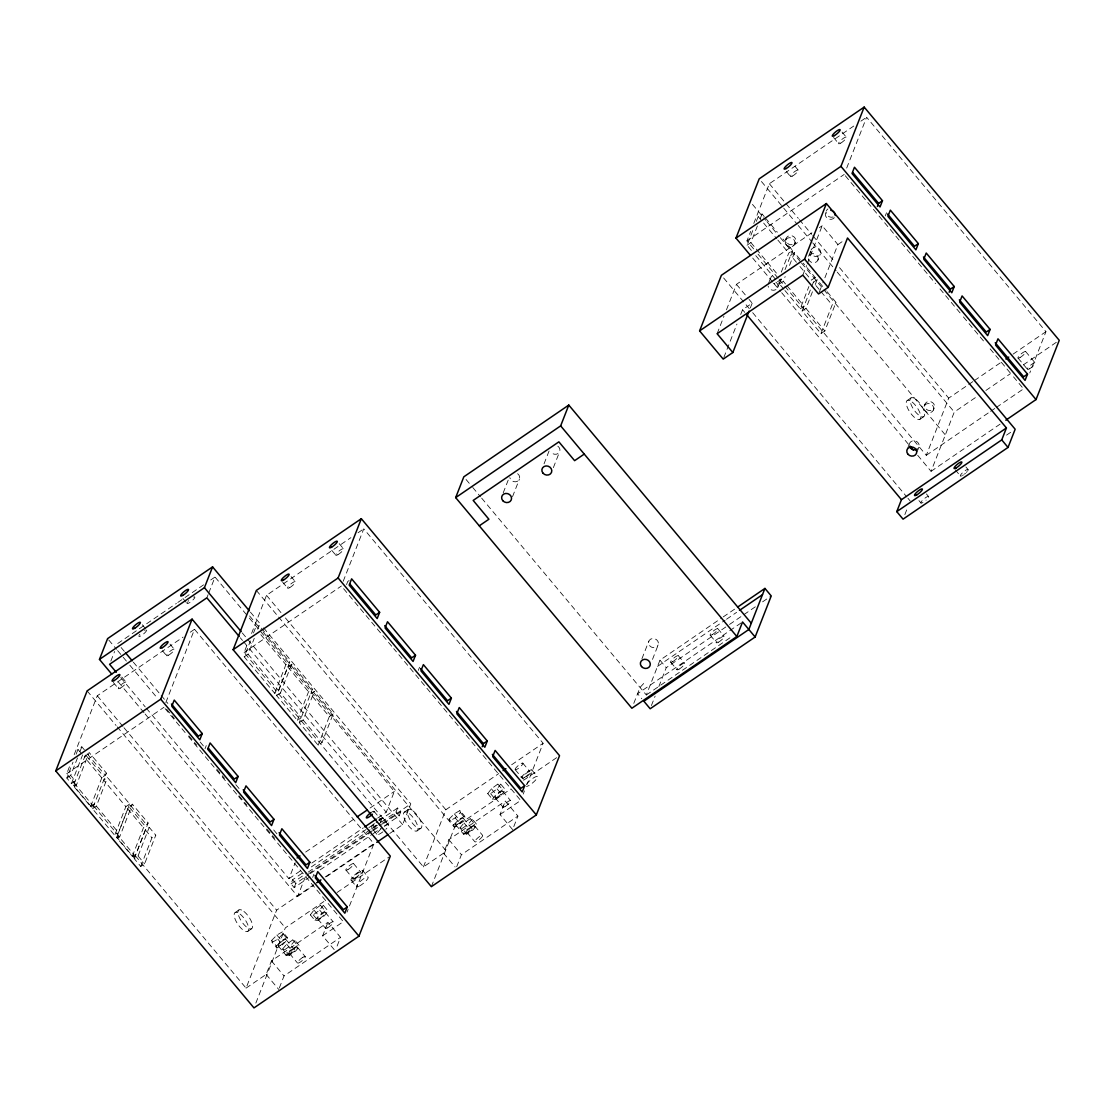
<?xml version="1.0" encoding="UTF-8"?>
<svg xmlns="http://www.w3.org/2000/svg" width="1115" height="1115" viewBox="0 0 1115 1115"><rect width="100%" height="100%" fill="white"/><g stroke="black" fill="none" stroke-linecap="round" stroke-linejoin="round"><path stroke-width="0.75" stroke-dasharray="5 3.75" d="M77.493 757.921L70.677 775.427L75.276 780.932L71.43 783.566L66.816 778.047L73.019 762.144M76.127 754.186L77.98 749.419L81.827 746.785L85.52 751.189M79.973 751.552L81.827 746.785M71.43 783.566L82.594 754.925M91.737 807.274L92.545 805.197L75.249 784.5L74.426 786.591L91.737 807.274L94.468 803.873L90.622 806.507L73.311 785.824L85.827 753.893M74.426 786.591L76.35 785.267L89.144 752.472L106.455 773.155L92.503 808.765L114.692 835.288L118.538 832.654L129.702 804.013L107.528 777.503L103.667 780.124L125.856 806.647L114.692 835.288M90.622 806.507L101.786 777.88L105.632 775.246M92.503 808.765L96.364 806.131L107.528 777.503M134.232 855.038L132.309 856.348L116.573 837.546L127.737 808.905L132.406 804.194L148.142 822.995L135.347 855.79L133.424 857.114L117.688 838.313L118.511 836.222L134.232 855.038L133.424 857.114M117.688 838.313L119.626 836.989L132.406 804.194M132.309 856.348L143.473 827.706L148.142 822.995M134.204 858.606L145.368 829.964L149.215 827.344L155.779 835.177L144.616 863.818L140.755 866.453L134.204 858.606L138.051 855.972L149.215 827.344M140.755 866.453L151.919 837.811L155.779 835.177M261.398 628.163L289.747 662.045L278.583 690.673L274.722 693.307L244.213 656.819L250.415 640.916M253.509 632.958L255.377 628.191L259.224 625.557L257.356 630.323M244.213 656.819L248.06 654.184L254.262 638.282M274.722 693.307L285.886 664.665L289.747 662.045M291.628 664.289L280.464 692.931L301.231 717.753L297.384 720.388L276.618 695.565L287.781 666.923L291.628 664.289L312.395 689.126L299.266 722.645L318.151 745.21L321.998 742.59L333.162 713.948L314.291 691.384L310.43 694.018L329.315 716.583L318.151 745.21M297.384 720.388L308.548 691.76L312.395 689.126M299.266 722.645L303.127 720.011L314.291 691.384M751.412 250.429L747.05 245.216L753.252 229.314M756.346 221.355L758.214 216.589L762.061 213.955L764.249 216.561M747.05 245.216L750.897 242.582L757.726 225.091M760.207 218.721L762.061 213.955M781.294 272.158L788.737 253.063L792.584 250.443L781.685 237.411M783.831 289.189L779.455 283.963L781.322 279.196M785.044 269.649L792.584 250.443M779.455 283.963L783.315 281.328L785.169 276.562M789.518 265.426L794.465 252.701L802.117 261.844M784.918 290.499L800.222 308.785L808.905 286.513M827.121 291.726L835.999 302.346L824.835 330.988L820.988 333.608L802.117 311.043L815.232 277.524L803.218 263.14M802.117 311.043L805.964 308.409L812.779 290.917M815.26 284.548L817.128 279.781L826.006 290.402M820.988 333.608L832.152 304.98L835.999 302.346M76.35 785.267L66.705 773.74L70.454 764.193M74.189 754.646L97.27 695.774L183.083 637.111M110.845 661.097L114.608 651.508M101.786 777.88L84.475 757.183L89.144 752.472M106.455 773.155L103.709 776.556L86.399 755.872M165.842 702.492L194.526 629.292L373.873 843.707L347.058 912.126M206.86 597.835L208.115 594.63M208.742 593.027L215.014 577.04L247.321 615.661M205.035 748.723L206.261 745.601M513.792 826.619L517.918 816.096L505.332 801.058L448.843 839.665L443.547 853.184L423.449 866.913L244.101 652.512L247.209 644.568M251.572 633.445L266.513 595.326L350.904 537.653M343.225 581.263L363.769 528.858L543.116 743.259L526.935 784.556M346.542 584.595L347.769 581.472L351.629 578.838M135.347 855.79L246.053 988.141L276.618 910.174L313.803 884.752M146.358 708.248L288.938 878.704L295.21 862.717M309.998 876.808L294.179 887.624L291.029 883.861L292.66 879.707L302.722 872.822M294.179 887.624L295.81 883.456L308.757 874.62M246.053 988.141L266.151 974.412L271.447 960.893L327.935 922.286L340.521 937.339L336.409 947.848M255.851 1003.096L285.342 927.861L325.608 900.335M145.117 713.99L297.677 896.39L305.203 877.198M312.674 877.394L313.886 874.271M279.321 987.96L284.032 975.946L340.521 937.339M418.306 670.38L419.533 667.258M334.179 949.59L322.639 935.806L327.935 922.286M503.186 492.914L508.203 480.119M377.623 818.103L386.208 812.236L394.362 791.441L248.436 616.985M512.51 496.732L519.409 479.143M381.623 821.95L396.006 812.124L397.637 807.971L400.787 811.72L399.156 815.873L383.337 826.689M389.706 833.49L402.64 824.654L410.794 803.859L262.68 626.797M544.05 463.812L549.054 451.018M553.375 467.631L559.646 451.645M423.449 866.913L445.847 809.741L498.781 773.559M431.366 886.676L454.586 827.414L510.67 789.086M456.718 866.717L461.429 854.703L517.918 816.096M512.621 829.616L500.036 814.577L505.332 801.058M523.2 794.089L524.44 790.911M753.629 248.896L746.938 240.91L750.674 231.376M753.782 223.432L769.35 183.724L853.742 126.051M717.112 333.719L723.97 316.2M726.464 309.831L736.457 284.339L812.166 232.603M723.83 357.511L736.945 324.061M740.695 314.5L742.562 309.733L752.193 303.141L749.043 299.377M750.325 307.921L752.193 303.141M768.36 283.781L770.813 277.537M785.378 240.352L786.2 238.276M777.685 287.6L780.138 281.356M794.702 244.171A5.045 4.516 21.4 0 0 789.211 237.69A5.045 4.516 21.4 0 0 786.214 244.924A5.045 4.516 21.4 0 0 794.702 244.171L795.525 242.094A5.045 4.516 21.4 0 0 790.019 235.613A5.045 4.516 21.4 0 0 787.023 242.847A5.045 4.516 21.4 0 0 795.525 242.094M641.919 658.77L648.818 641.181M808.598 256.283L810.438 251.6M633.78 703.398L640.024 687.453L644.888 682.171M802.814 275.14L806.563 265.579M807.19 263.99L822.173 225.76L837.895 244.575L822.912 282.806M652.498 659.397L658.143 645A5.045 4.516 21.4 0 0 652.651 638.519A5.045 4.516 21.4 0 0 649.655 645.752A5.045 4.516 21.4 0 0 658.143 645M846.689 168.072L866.62 117.256L1045.954 331.657L1029.772 372.954M481.666 498.14L646.324 694.98L659.968 660.164L721.795 617.905M817.922 260.102A5.045 4.516 21.4 0 0 812.431 253.621A5.045 4.516 21.4 0 0 809.434 260.854A5.045 4.516 21.4 0 0 817.922 260.102L820.375 253.872M651.397 705.586L655.118 696.108M658.826 686.631L666.254 667.676L728.095 625.417M819.177 292.353L822.299 284.395M885.268 215.892L886.495 212.77M907.108 449.638L909.547 443.408M924.126 406.222L924.934 404.132M917.046 451.91L918.871 447.226M933.45 410.041A5.045 4.516 21.4 0 0 927.945 403.56A5.045 4.516 21.4 0 0 924.948 410.794A5.045 4.516 21.4 0 0 933.45 410.041L934.259 407.965A5.045 4.516 21.4 0 0 928.767 401.484A5.045 4.516 21.4 0 0 925.771 408.703A5.045 4.516 21.4 0 0 934.259 407.965M779.246 279.531L926.286 455.31L948.698 398.139L967.29 385.428M904.85 514.614L907.819 507.032M917.687 455.31L931.053 471.311L954.287 412.048L977.284 396.327M310.36 914.857L313.984 910.049L320.465 905.282L323.322 905.31L328.033 910.955L324.409 915.763L317.928 920.53L315.071 920.502L310.36 914.857L313.204 914.899L319.684 910.119L323.322 905.31M315.071 920.502L318.709 915.694L325.19 910.913L328.033 910.955M487.743 793.629L491.381 788.821L497.861 784.04L500.705 784.082L505.43 789.713L501.792 794.521L495.311 799.302L492.468 799.274L487.743 793.629L490.6 793.657L497.081 788.89L500.705 784.082M492.468 799.274L496.091 794.465L502.572 789.685L505.43 789.713M282.583 949.102L286.639 944.182L292.841 939.861L294.987 940.461L299.712 946.105L295.656 951.025L289.44 955.346L287.308 954.747L282.583 949.102L284.729 949.701L289.44 955.346M294.987 940.461L290.931 945.381L284.729 949.701M287.308 954.747L291.363 949.827L297.566 945.506L299.712 946.105M459.965 827.874L464.021 822.954L470.223 818.633L472.37 819.232L477.095 824.877L473.039 829.797L466.837 834.118L464.69 833.518L459.965 827.874L462.112 828.473L466.837 834.118M472.37 819.232L468.314 824.152L462.112 828.473M464.69 833.518L468.746 828.598L474.948 824.278L477.095 824.877M271.684 940.363L276.896 935.039L282.569 931.75L287.294 937.394L287.74 939.429L282.527 944.74L276.854 948.029L272.144 942.384L271.684 940.363L276.409 945.994L276.854 948.029M272.144 942.384L277.802 939.109L283.015 933.785L282.569 931.75M276.409 945.994L281.621 940.684L287.294 937.394M449.08 819.121L454.293 813.811L459.951 810.521L464.676 816.166L465.122 818.187L459.91 823.511L454.251 826.8L453.791 824.765L449.08 819.121L449.526 821.156L455.199 817.866L460.411 812.556L459.951 810.521M453.791 824.765L459.004 819.441L464.676 816.166M860.891 121.159L866.62 117.256M117.744 643.508L176.393 603.424M177.815 602.448L203.571 584.859M210.721 579.967L215.014 577.04M746.938 240.91L844.208 174.428M190.233 632.233L194.526 629.292M358.054 532.761L363.769 528.858M819.316 227.711L822.173 225.76M794.465 252.701L790.619 255.321L798.27 264.478M777.573 281.705L781.42 279.071M837.895 244.575L843.4 240.812M66.705 773.74L163.975 707.258M244.101 652.512L341.371 586.03M66.816 778.047L70.677 775.427M815.232 277.524L811.385 280.158L799.357 265.774M73.311 785.824L75.249 784.5M817.128 279.781L813.281 282.416L819.943 290.374M800.222 308.785L804.082 306.151L786.591 285.245M276.618 695.565L280.464 692.931M125.856 806.647L129.702 804.013M116.573 837.546L118.511 836.222M329.315 716.583L333.162 713.948M907.178 400.522L911.025 397.888M968.712 384.452L973.005 381.511M974.44 380.536L1001.618 361.957M1013.061 354.138L1045.954 331.657M919.903 419.296L923.75 416.662M305.677 852.055L355.741 817.839M370.041 808.054L394.362 791.441M985.911 390.431L1010.357 373.72M1023.305 364.884L1056.379 342.277M235.098 912.558L238.945 909.924M288.938 878.704L300.381 870.885M311.824 863.066L363.323 827.874M311.35 866.926L367.434 828.598M368.87 827.623L377.497 821.727M378.933 820.738L397.637 807.971M291.029 883.861L306.848 873.059M308.284 872.069L370.124 829.811M371.56 828.835L380.187 822.94M308.702 873.63L370.528 831.372M371.964 830.396L380.591 824.487M382.041 823.511L410.794 803.859M310.193 873.63L372.02 831.372M373.455 830.396L382.083 824.501M383.532 823.511L400.787 811.72M404.327 812.124L408.188 809.49M926.286 455.31L989.228 412.299M990.65 411.324L994.942 408.383M996.378 407.407L1023.556 388.842L1013.521 376.856M320.061 869.923L371.825 834.55M373.274 833.574L381.901 827.665M325.246 876.934L373.873 843.707M297.677 896.39L313.496 885.575M326.43 876.738L375.323 843.316M247.823 931.332L251.669 928.697M931.053 471.311L1000.085 424.132M723.231 616.916L736.179 608.079M511.646 764.765L543.116 743.259M657.515 666.394L725.098 620.205M726.548 619.229L736.611 612.344M417.066 830.898L420.913 828.264M337.106 892.474L388.87 857.101M729.531 624.442L755.413 606.755M762.604 601.835L771.232 595.94M1006.538 435.129L1012.281 431.198M741.113 622.937L637.585 693.697L641.78 698.715M646.324 694.98L732.597 636.024M523.604 780.249L559.549 755.677M322.639 935.806L343.322 921.673L238.61 796.486M500.036 814.577L520.705 800.445L393.72 648.623M396.006 812.124L399.156 815.873M292.66 879.707L295.81 883.456M842.062 132.086L846.257 137.103M1025.605 351.504L1035.041 362.793M833.532 137.466L838.773 143.737M1018.12 358.152L1027.556 369.427M845.323 175.766L935.555 283.628M940.001 288.952L962.287 315.587M963.402 316.925L985.674 343.559M990.134 348.884L1012.406 375.518M794.967 166.246L798.103 170.01M786.423 171.626L790.619 176.644M769.35 183.724L798.312 218.345M799.427 219.683L811.678 234.331M812.793 235.669L835.065 262.304M839.525 267.628L948.698 398.139M761.434 181.508L782.619 206.819M783.72 208.157L797.1 224.143M798.215 225.481L811.595 241.467M812.71 242.805L836.125 270.792M837.24 272.116L954.287 412.048M765.336 217.857L777.322 232.199M752.472 204.379L765.852 220.366M766.967 221.704L779.218 236.352M780.333 237.69L800.403 261.677M801.518 263.015L945.311 434.92M758.214 216.589L762.576 221.801M763.663 223.098L776.737 238.735M777.838 240.046L788.737 253.063M821.044 291.698L832.152 304.98M965.897 466.948L968.001 469.457M955.262 469.833L960.503 476.091M750.897 242.582L755.259 247.795M756.346 249.105L778.145 275.168M783.315 281.328L785.49 283.949M805.964 308.409L824.835 330.988M758.075 254.22L778.131 278.192M755.775 255.642L776.486 280.409M752.695 258.081L772.765 282.067M773.88 283.405L780.57 291.405M781.685 292.729L908.767 444.648M926.412 493.931L928.516 496.44M918.927 500.579L921.018 503.074M736.457 284.339L747.998 298.137M723.635 277.956L751.566 311.336M752.681 312.674L906.843 496.969M907.958 498.293L910.188 500.97M742.562 309.733L744.778 312.381M717.767 628.651L724.067 636.163M710.283 635.285L716.569 642.811M678.282 655.634L684.582 663.146M670.798 662.268L677.084 669.794M659.968 660.164L666.254 667.676M466.056 479.478L471.631 486.154M472.746 487.478L480.551 496.816M531.799 769.949L537.305 776.542M339.225 543.688L343.42 548.705M522.768 763.106L529.848 771.566M331.74 550.322L335.936 555.34M515.283 769.754L522.35 778.214M343.587 588.692L392.605 647.285M497.861 784.04L502.572 789.685M502.684 791.176L510.558 800.584M497.081 788.89L501.792 794.521M491.381 788.821L496.091 794.465M495.199 797.81L503.074 807.218M490.6 793.657L495.311 799.302M291.071 576.594L295.266 581.612M282.541 581.974L287.781 588.246M470.223 818.633L474.948 824.278M474.795 826.034L482.67 835.428M460.411 812.556L465.122 818.187M463.199 818.159L473.039 829.797M464.021 822.954L468.746 828.598M454.293 813.811L459.004 819.441M455.199 817.866L459.91 823.511M466.99 832.361L474.851 841.769A5.045 1.157 -39.9 0 0 481.401 837.686A5.045 1.157 -39.9 0 0 480.286 836.055L479.297 836.71A5.045 1.157 -39.9 0 0 474.99 841.909M266.513 595.326L280.994 612.637M285.44 617.975L445.847 809.741M455.714 824.793L463.589 834.201M256.366 590.434L277.524 615.731M278.638 617.069L454.586 827.414M448.843 839.665L461.429 854.703M250.429 612.149L261.565 625.459M249.621 615.968L261.872 630.616M262.987 631.954L445.624 850.285M260.826 634.7L285.886 664.665M287.781 666.923L308.548 691.76M443.547 853.184L455.073 866.968M242.29 632.944L402.64 824.654M240.283 637.78L242.513 640.442M243.628 641.78L386.208 812.236M248.06 654.184L278.583 690.673M303.127 720.011L321.998 742.59M383.03 818.131L388.536 824.71M373.999 811.288L381.079 819.748M182.972 598.504L186.121 602.267M374.347 823.428A7.554 1.742 -39.9 0 0 371.643 828.013L377.149 834.591M362.556 870.397L368.061 876.975M169.982 644.122L174.177 649.139M353.525 863.554L360.605 872.014M142.316 624.776L145.452 628.539M162.497 650.77L166.692 655.787M346.04 870.188L353.121 878.648M351.169 880.279L356.675 886.857M121.089 647.508L124.434 651.495M133.34 662.157L160.072 694.115M161.187 695.453L167.877 703.44M200.184 742.06L205.745 748.723M235.822 784.667L241.397 791.329M273.705 829.95L277.036 833.95M108.713 639.954L116.504 649.264M117.619 650.603L122.079 655.927M123.194 657.265L128.755 663.913M129.87 665.251L157.717 698.534M166.623 709.182L171.083 714.506M172.184 715.83L174.414 718.506M188.895 735.802L193.355 741.127M194.47 742.465L196.686 745.127M216.742 769.085L221.188 774.409M222.303 775.747L224.533 778.409M239.014 795.72L243.46 801.044M244.575 802.368L246.805 805.03M266.847 829.002L271.307 834.327M272.422 835.651L274.638 838.313M165.09 708.596L187.362 735.231M188.477 736.569L237.495 795.162M320.465 905.282L325.19 910.913M325.301 912.404L333.162 921.812M319.684 910.119L324.409 915.763M121.828 677.042L126.023 682.046M120.741 677.613L145.243 706.91M313.984 910.049L318.709 915.694M317.817 919.053L325.678 928.447M118.385 682.046L144.002 712.666M313.204 914.899L317.928 920.53M113.298 682.422L118.538 688.694M97.27 695.774L122.887 726.395M124.002 727.733L276.618 910.174M87.123 690.882L116.072 725.489M117.186 726.827L285.342 927.861M292.841 939.861L297.566 945.506M297.412 947.262L305.273 956.67M283.015 933.785L287.74 939.429M285.816 939.388L295.656 951.025M286.639 944.182L291.363 949.827M276.896 935.039L281.621 940.684M277.802 939.109L282.527 944.74M289.593 953.59L297.468 962.998M278.332 946.036L286.193 955.43M271.447 960.893L284.032 975.946M87.221 753.796L104.531 774.479M130.483 805.504L146.218 824.32M129.675 807.595L145.396 826.396M77.98 749.419L81.674 753.824M127.737 808.905L143.473 827.706M145.368 829.964L151.919 837.811M266.151 974.412L278.736 989.451M96.364 806.131L118.538 832.654M138.051 855.972L144.616 863.818M93.66 805.95L119.626 836.989M833.17 216.993A5.045 4.516 21.4 0 1 826.145 211.92M826.424 210.777A5.045 4.516 21.4 0 1 827.915 208.951M922.983 502.447A5.045 1.157 -39.9 0 1 921.84 500.997A5.045 1.157 -39.9 0 1 928.07 496.426A5.045 1.157 -39.9 0 1 925.994 500.245M961.618 475.896A5.045 1.157 -39.9 0 1 961.102 474.279A5.045 1.157 -39.9 0 1 966.329 469.917A5.045 1.157 -39.9 0 1 967.764 470.767M967.179 471.534A5.045 1.157 -39.9 0 1 966.398 472.384M965.479 473.262A5.045 1.157 -39.9 0 1 964.461 474.098M963.444 474.851A5.045 1.157 -39.9 0 1 962.468 475.464M811.037 250.039A5.045 4.516 21.4 0 1 819.246 248.98A5.045 4.516 21.4 0 1 817.379 256.38A5.045 4.516 21.4 0 1 810.758 251.182M780.375 279.015A5.045 4.516 21.4 0 1 773.74 283.628M770.563 279.879A5.045 4.516 21.4 0 1 775.929 274.931M775.901 282.151A5.045 4.516 21.4 0 1 775.678 289.747A5.045 4.516 21.4 0 1 768.124 286.123M834.341 217.69A5.045 4.516 21.4 0 1 826.452 217.425A5.045 4.516 21.4 0 1 828.208 210.47M909.255 444.55A5.045 4.516 21.4 0 1 915.945 441.136A5.045 4.516 21.4 0 1 918.272 448.244M517.625 473.694A5.045 4.516 21.4 0 1 517.388 481.29A5.045 4.516 21.4 0 1 509.834 477.652M557.848 446.195A5.045 4.516 21.4 0 1 558.155 453.471A5.045 4.516 21.4 0 1 550.462 451.324M515.088 769.503A5.045 1.157 -39.9 0 1 520.161 764.123A5.045 1.157 -39.9 0 1 522.168 764.918A5.045 1.157 -39.9 0 1 515.715 769.754M526.475 784.291A7.554 1.742 -39.9 0 1 535.367 776.876A7.554 1.742 -39.9 0 1 535.437 780.263A7.554 1.742 -39.9 0 1 526.503 786.493M520.97 777.712A7.554 1.742 -39.9 0 1 529.026 770.716A7.554 1.742 -39.9 0 1 531.228 772.082A7.554 1.742 -39.9 0 1 523.172 779.064M384.341 826.354A7.554 1.742 -39.9 0 1 388.689 824.877A7.554 1.742 -39.9 0 1 385.832 829.309M382.877 831.86A7.554 1.742 -39.9 0 1 376.995 834.424A7.554 1.742 -39.9 0 1 381.274 828.696M378.835 819.776A7.554 1.742 -39.9 0 1 383.184 818.298A7.554 1.742 -39.9 0 1 380.327 822.717M377.372 825.281A7.554 1.742 -39.9 0 1 371.643 828.013M193.55 597.082A5.045 1.157 -39.9 0 1 194.066 598.699A5.045 1.157 -39.9 0 1 188.825 603.062A5.045 1.157 -39.9 0 1 187.404 602.212M187.989 601.445A5.045 1.157 -39.9 0 1 188.769 600.595M146.692 630.031A5.045 1.157 -39.9 0 1 142.455 634.825A5.045 1.157 -39.9 0 1 138.915 635.745M139.25 635.118A5.045 1.157 -39.9 0 1 139.835 634.351M144.546 630.421A5.045 1.157 -39.9 0 1 145.396 629.989M372.048 811.915A5.045 1.157 -39.9 0 1 373.776 812.598M379.128 820.389A5.045 1.157 -39.9 0 1 380.271 821.839M376.522 825.156A5.045 1.157 -39.9 0 1 373.469 826.299A5.045 1.157 -39.9 0 1 375.197 823.469M472.425 826.661L471.436 827.316A5.045 1.157 -39.9 0 0 467.129 832.501A5.045 1.157 -39.9 0 0 473.541 828.278A5.045 1.157 -39.9 0 0 472.425 826.661M295.029 947.889L294.039 948.544A5.045 1.157 -39.9 0 0 289.747 953.743A5.045 1.157 -39.9 0 0 296.144 949.52A5.045 1.157 -39.9 0 0 295.029 947.889M302.904 957.297L301.9 957.952A5.045 1.157 -39.9 0 0 297.607 963.137A5.045 1.157 -39.9 0 0 304.019 958.914A5.045 1.157 -39.9 0 0 302.904 957.297M913.673 397.985L912.168 397.609A11.345 4.293 55.7 0 0 910.342 402.278L911.08 404.592A11.345 4.293 55.7 0 0 921.101 416.564L922.607 416.94A11.345 4.293 55.7 0 0 924.433 412.257L923.694 409.944A11.345 4.293 55.7 0 0 913.673 397.985M909.826 400.606L908.321 400.229A11.345 4.293 55.7 0 0 906.495 404.912L907.234 407.226A11.345 4.293 55.7 0 0 917.241 419.198L918.746 419.575A11.345 4.293 55.7 0 0 920.586 414.892L919.833 412.578A11.345 4.293 55.7 0 0 909.826 400.606M410.836 809.588L409.33 809.211A11.345 4.293 55.7 0 0 407.505 813.88L408.243 816.194A11.345 4.293 55.7 0 0 418.25 828.166L419.756 828.543A11.345 4.293 55.7 0 0 421.595 823.86L420.857 821.546A11.345 4.293 55.7 0 0 410.836 809.588M406.989 812.208L405.484 811.832A11.345 4.293 55.7 0 0 403.644 816.515L404.397 818.828A11.345 4.293 55.7 0 0 414.404 830.8L415.909 831.177A11.345 4.293 55.7 0 0 417.749 826.494L416.996 824.18A11.345 4.293 55.7 0 0 406.989 812.208M241.593 910.021L240.087 909.645A11.345 4.293 55.7 0 0 238.262 914.328L239 916.641A11.345 4.293 55.7 0 0 249.021 928.6L250.527 928.976A11.345 4.293 55.7 0 0 252.352 924.307L251.614 921.994A11.345 4.293 55.7 0 0 241.593 910.021M237.746 912.655L236.241 912.279A11.345 4.293 55.7 0 0 234.401 916.962L235.154 919.276A11.345 4.293 55.7 0 0 245.161 931.234L246.666 931.61A11.345 4.293 55.7 0 0 248.506 926.941L247.753 924.628A11.345 4.293 55.7 0 0 237.746 912.655M792.584 176.017A5.045 1.157 -39.9 0 0 798.298 170.247A5.045 1.157 -39.9 0 0 792.221 173.717A5.045 1.157 -39.9 0 0 792.584 176.017M840.738 143.11A5.045 1.157 -39.9 0 0 846.452 137.34A5.045 1.157 -39.9 0 0 840.362 140.811A5.045 1.157 -39.9 0 0 840.738 143.11M1029.521 368.8A5.045 1.157 -39.9 0 0 1035.236 363.03A5.045 1.157 -39.9 0 0 1029.159 366.5A5.045 1.157 -39.9 0 0 1029.521 368.8M1020.072 357.511A5.045 1.157 -39.9 0 0 1025.786 351.741A5.045 1.157 -39.9 0 0 1019.709 355.211A5.045 1.157 -39.9 0 0 1020.072 357.511M672.763 661.641A5.045 1.157 -39.9 0 0 678.478 655.871A5.045 1.157 -39.9 0 0 672.387 659.341A5.045 1.157 -39.9 0 0 672.763 661.641M712.234 634.658A5.045 1.157 -39.9 0 0 717.962 628.888A5.045 1.157 -39.9 0 0 711.872 632.358A5.045 1.157 -39.9 0 0 712.234 634.658M679.049 669.167A5.045 1.157 -39.9 0 0 684.763 663.397A5.045 1.157 -39.9 0 0 678.687 666.868A5.045 1.157 -39.9 0 0 679.049 669.167M718.534 642.17A5.045 1.157 -39.9 0 0 724.248 636.4A5.045 1.157 -39.9 0 0 718.172 639.885A5.045 1.157 -39.9 0 0 718.534 642.17M337.887 554.712A5.045 1.157 -39.9 0 0 343.601 548.942A5.045 1.157 -39.9 0 0 337.524 552.413A5.045 1.157 -39.9 0 0 337.887 554.712M289.733 587.619A5.045 1.157 -39.9 0 0 295.461 581.849A5.045 1.157 -39.9 0 0 289.37 585.319A5.045 1.157 -39.9 0 0 289.733 587.619M524.315 777.587A5.045 1.157 -39.9 0 0 530.029 771.817A5.045 1.157 -39.9 0 0 523.952 775.287A5.045 1.157 -39.9 0 0 524.315 777.587M505.025 806.591A5.045 1.157 -39.9 0 0 510.74 800.821A5.045 1.157 -39.9 0 0 504.663 804.291A5.045 1.157 -39.9 0 0 505.025 806.591M465.54 833.574A5.045 1.157 -39.9 0 0 471.255 827.804A5.045 1.157 -39.9 0 0 465.178 831.274A5.045 1.157 -39.9 0 0 465.54 833.574M497.165 797.183A5.045 1.157 -39.9 0 0 502.879 791.413A5.045 1.157 -39.9 0 0 496.802 794.884A5.045 1.157 -39.9 0 0 497.165 797.183M457.68 824.166A5.045 1.157 -39.9 0 0 463.394 818.396A5.045 1.157 -39.9 0 0 457.317 821.866A5.045 1.157 -39.9 0 0 457.68 824.166M280.283 945.409A5.045 1.157 -39.9 0 0 285.998 939.638A5.045 1.157 -39.9 0 0 279.921 943.109A5.045 1.157 -39.9 0 0 280.283 945.409M327.643 927.819A5.045 1.157 -39.9 0 0 333.357 922.049A5.045 1.157 -39.9 0 0 327.28 925.52A5.045 1.157 -39.9 0 0 327.643 927.819M319.768 918.412A5.045 1.157 -39.9 0 0 325.482 912.641A5.045 1.157 -39.9 0 0 319.406 916.126A5.045 1.157 -39.9 0 0 319.768 918.412M288.158 954.802A5.045 1.157 -39.9 0 0 293.872 949.032A5.045 1.157 -39.9 0 0 287.795 952.503A5.045 1.157 -39.9 0 0 288.158 954.802M353.943 879.498A7.554 1.742 -39.9 0 0 362.765 870.815A7.554 1.742 -39.9 0 0 353.873 875.679A7.554 1.742 -39.9 0 0 353.943 879.498M359.448 886.091A7.554 1.742 -39.9 0 0 368.271 877.394A7.554 1.742 -39.9 0 0 359.378 882.272A7.554 1.742 -39.9 0 0 359.448 886.091M168.644 655.146A5.045 1.157 -39.9 0 0 174.358 649.376A5.045 1.157 -39.9 0 0 168.281 652.86A5.045 1.157 -39.9 0 0 168.644 655.146M120.504 688.067A5.045 1.157 -39.9 0 0 126.218 682.296A5.045 1.157 -39.9 0 0 120.127 685.767A5.045 1.157 -39.9 0 0 120.504 688.067M347.992 869.561A5.045 1.157 -39.9 0 0 353.706 863.791A5.045 1.157 -39.9 0 0 347.629 867.261A5.045 1.157 -39.9 0 0 347.992 869.561M355.072 878.021A5.045 1.157 -39.9 0 0 360.786 872.251A5.045 1.157 -39.9 0 0 354.709 875.721A5.045 1.157 -39.9 0 0 355.072 878.021"/><path stroke-width="1.5" d="M55.75 770.925L87.123 690.882L192.087 619.146L390.32 856.111L358.946 936.168L253.969 1007.904L55.75 770.925L160.713 699.189L192.087 619.146M111.709 674.059L99.458 659.411L107.598 638.616L212.575 566.88L249.314 610.811M99.458 659.411L204.421 587.675L212.575 566.88M233.133 649.697L256.366 590.434L361.33 518.698L559.549 755.677L536.329 814.926L431.366 886.676L233.133 649.697L338.11 577.96L361.33 518.698M202.247 733.559L199.794 739.803L171.794 706.311L174.233 700.081L202.247 733.559L198.386 736.193L171.459 703.997M238.122 776.458L235.683 782.688L207.669 749.21L210.108 742.966L238.122 776.458L234.275 779.092L208.407 748.179M273.997 819.344L271.558 825.588L243.544 792.096L245.983 785.866L273.997 819.344L270.151 821.978L243.209 789.782M379.63 612.33L377.191 618.574L349.176 585.082L351.629 578.838L379.63 612.33L375.783 614.964L349.929 584.051M309.872 862.243L307.433 868.474L279.419 834.996L281.872 828.752L309.872 862.243L306.026 864.878L279.098 832.668M755.134 637L771.232 595.94L764.932 588.413L748.848 629.487L643.871 701.224L650.17 708.75L755.134 637L742.548 621.961L736.848 636.512L631.87 708.248L455.673 497.611L463.826 476.816L568.789 405.079L751.287 623.243M415.519 655.23L413.066 661.46L385.051 627.968L387.504 621.738L415.519 655.23L411.658 657.85L384.731 625.654M347.281 906.955L344.842 913.199L315.294 877.881L317.747 871.637L347.281 906.955L343.434 909.589L314.988 875.582M451.394 698.115L448.941 704.359L420.926 670.868L423.379 664.624L451.394 698.115L447.533 700.75L420.606 668.554M455.673 497.611L560.65 425.874L568.789 405.079M482.196 746.757L483.408 743.635L487.269 741.001L459.255 707.523L456.815 713.753L484.816 747.245L487.269 741.001M699.607 330.89L721.405 275.28L826.382 203.543L1015.166 429.233L1008.03 447.422L903.066 519.158L896.767 511.632L901.45 499.687L1006.427 427.951L847.525 237.983L828.18 287.363L818.549 293.956L802.814 275.14L717.112 333.719L732.834 352.521L723.203 359.114L699.607 330.89L804.584 259.154L826.382 203.543M750.479 255.419L735.984 238.094L759.204 178.832L864.167 107.096L1059.25 340.312L1036.03 399.56L1005.828 420.202M524.677 785.727L522.224 791.971L492.691 756.653L495.13 750.409L524.677 785.727L520.817 788.361L492.37 754.353M732.834 352.521L749.071 311.113M735.984 238.094L840.947 166.358L864.167 107.096M877.407 206.484L878.62 203.362L882.481 200.728L854.466 167.236L852.013 173.48L880.028 206.972L882.481 200.728M918.356 243.628L915.903 249.858L887.902 216.366L890.341 210.136L918.356 243.628L914.495 246.248L887.568 214.052M949.158 292.269L950.384 289.147L954.231 286.513L926.217 253.021L923.777 259.265L951.792 292.757L954.231 286.513M990.106 329.399L987.667 335.643L959.653 302.151L962.092 295.921L990.106 329.399L986.259 332.033L959.318 299.837M896.767 511.632L1001.744 439.895L1006.427 427.951M1027.514 374.124L1025.075 380.368L995.528 345.051L997.981 338.807L1027.514 374.124L1023.668 376.759L995.221 342.751M479.269 525.82L488.9 519.242L473.178 500.426L558.88 441.847L574.615 460.662L584.246 454.084M1005.911 359.03L1008.768 357.079M297.092 857.923L299.949 855.958M357.162 816.863L367.183 810.02M364.758 826.898L376.201 819.079M316.66 882.801L320.953 879.874M376.759 842.341L388.271 834.48M737.614 607.09L764.932 588.413M503.074 770.632L505.931 768.681M739.482 610.379L762.493 594.657M852.766 172.449L878.62 203.362M923.443 256.952L950.384 289.147M840.947 166.358L1036.03 399.56M1001.744 439.895L1008.03 447.422M804.584 259.154L828.18 287.363M909.882 445.986L913.227 449.986M747.008 315.043L901.45 499.687M560.65 425.874L736.848 636.512M456.481 711.44L483.408 743.635M338.11 577.96L536.329 814.926M204.421 587.675L241.174 631.606M239.167 636.442L206.86 597.835L109.591 664.303L116.281 672.289M125.549 652.832L132.225 660.819M160.713 699.189L358.946 936.168M830.745 210.247A5.045 4.516 21.4 0 1 835.233 215.529M917.38 449.052A5.045 4.516 21.4 0 1 909.687 446.92M372.41 814.215A5.045 1.157 -39.9 0 1 366.389 817.839A5.045 1.157 -39.9 0 1 371.072 812.528M786.284 168.49A5.045 1.157 -39.9 0 0 791.998 162.72A5.045 1.157 -39.9 0 0 785.922 166.191A5.045 1.157 -39.9 0 0 786.284 168.49M834.438 135.584A5.045 1.157 -39.9 0 0 840.152 129.814A5.045 1.157 -39.9 0 0 834.076 133.284A5.045 1.157 -39.9 0 0 834.438 135.584M916.697 494.935A5.045 1.157 -39.9 0 0 922.412 489.15A5.045 1.157 -39.9 0 0 916.321 492.635A5.045 1.157 -39.9 0 0 916.697 494.935M956.168 467.938A5.045 1.157 -39.9 0 0 961.897 462.168A5.045 1.157 -39.9 0 0 955.806 465.652A5.045 1.157 -39.9 0 0 956.168 467.938M907.931 454.209A5.045 4.516 21.4 0 0 916.432 453.457A5.045 4.516 21.4 0 0 910.927 446.976A5.045 4.516 21.4 0 0 907.931 454.209M543.005 473.178A5.045 4.516 21.4 0 0 551.493 472.425A5.045 4.516 21.4 0 0 546.002 465.945A5.045 4.516 21.4 0 0 543.005 473.178M502.767 500.677A5.045 4.516 21.4 0 0 511.255 499.924A5.045 4.516 21.4 0 0 505.764 493.443A5.045 4.516 21.4 0 0 502.767 500.677M641.501 666.533A5.045 4.516 21.4 0 0 650.003 665.794A5.045 4.516 21.4 0 0 644.498 659.313A5.045 4.516 21.4 0 0 641.501 666.533M283.447 580.093A5.045 1.157 -39.9 0 0 289.161 574.323A5.045 1.157 -39.9 0 0 283.085 577.793A5.045 1.157 -39.9 0 0 283.447 580.093M331.601 547.186A5.045 1.157 -39.9 0 0 337.315 541.416A5.045 1.157 -39.9 0 0 331.239 544.887A5.045 1.157 -39.9 0 0 331.601 547.186M114.204 680.54A5.045 1.157 -39.9 0 0 119.918 674.77A5.045 1.157 -39.9 0 0 113.842 678.241A5.045 1.157 -39.9 0 0 114.204 680.54M162.358 647.634A5.045 1.157 -39.9 0 0 168.072 641.864A5.045 1.157 -39.9 0 0 161.996 645.334A5.045 1.157 -39.9 0 0 162.358 647.634M182.832 595.368A5.045 1.157 -39.9 0 0 188.547 589.598A5.045 1.157 -39.9 0 0 182.47 593.068A5.045 1.157 -39.9 0 0 182.832 595.368M134.692 628.275A5.045 1.157 -39.9 0 0 140.406 622.505A5.045 1.157 -39.9 0 0 134.316 625.975A5.045 1.157 -39.9 0 0 134.692 628.275"/></g></svg>
